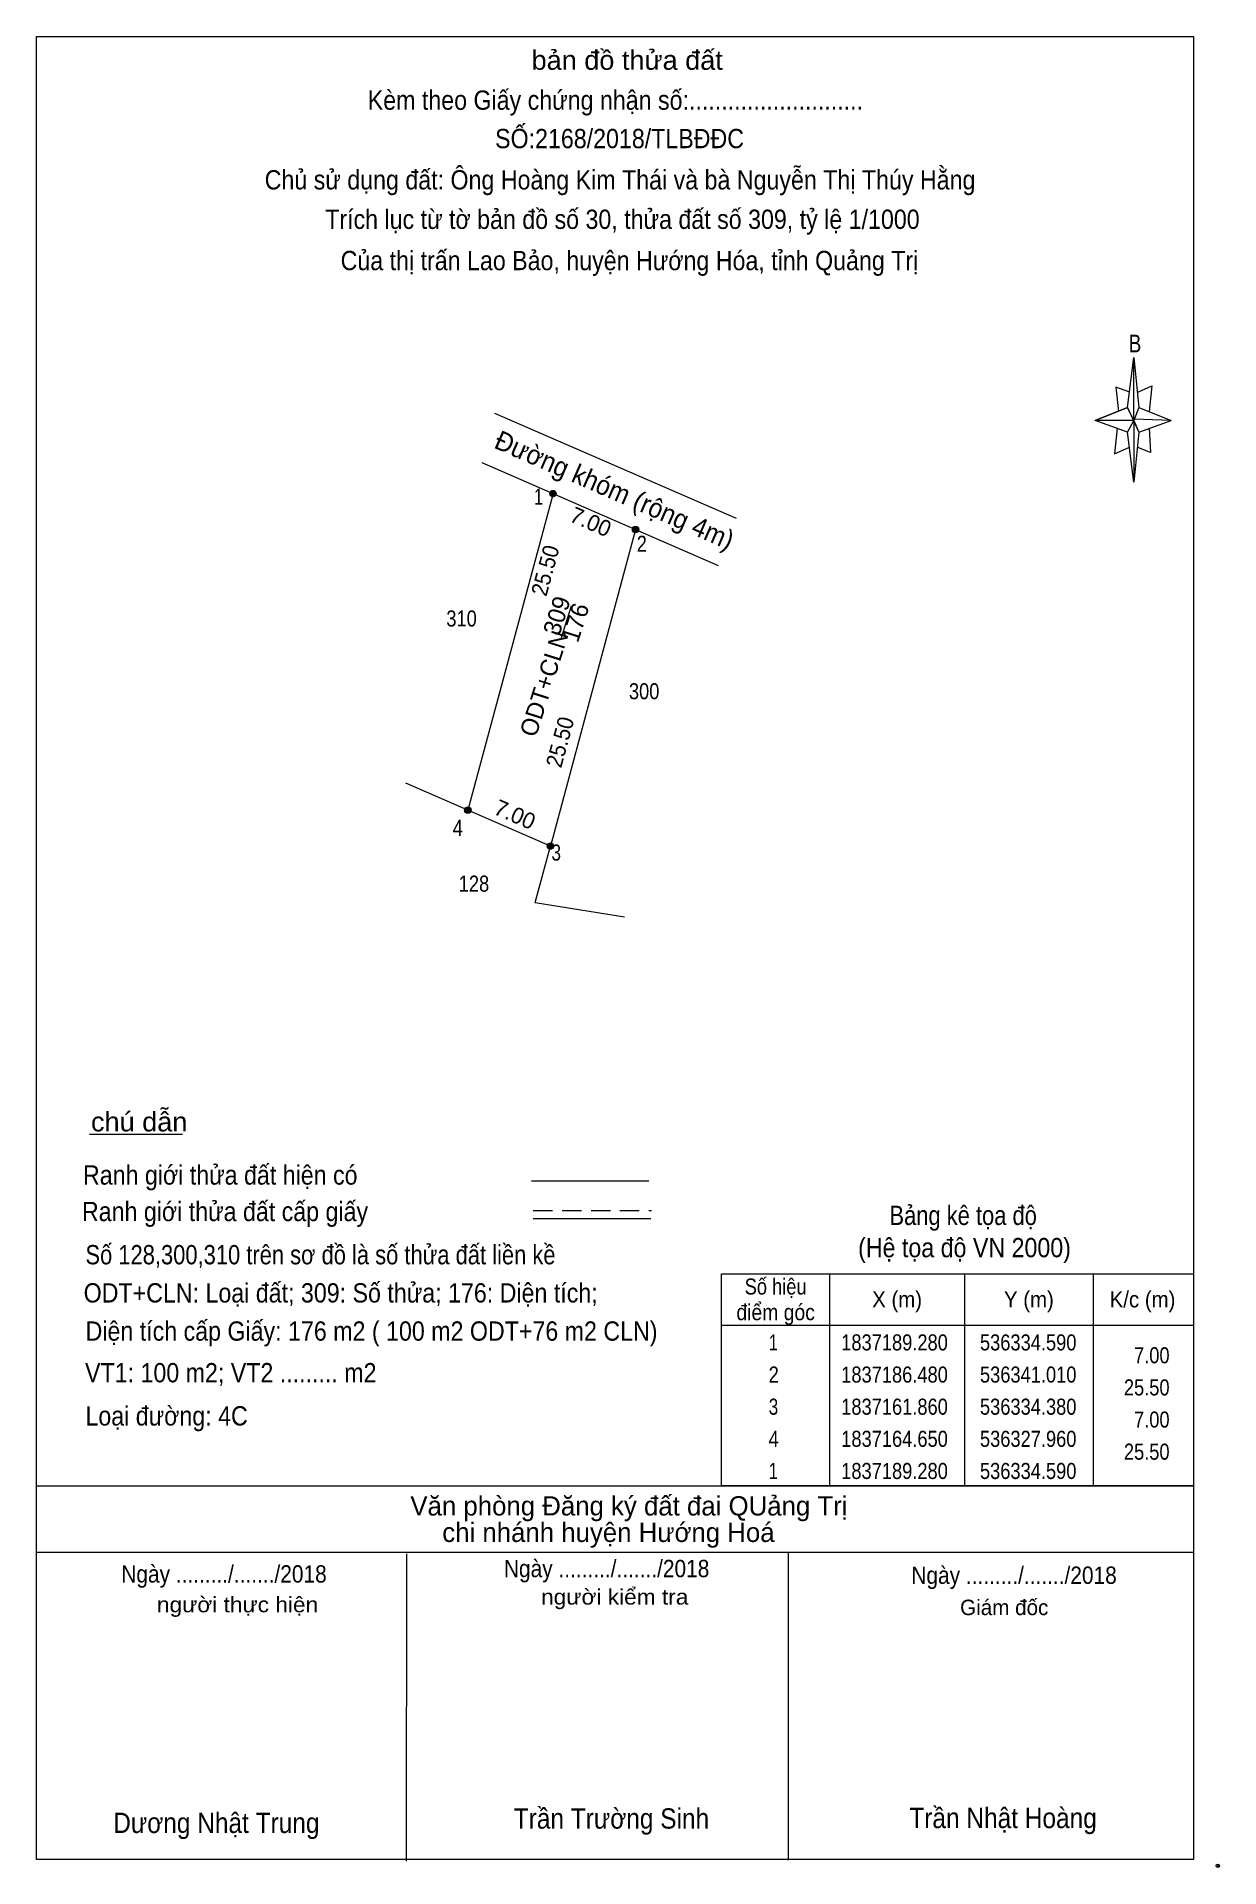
# Model space of a CAD drawing. Header units: metres. Extents: x 536294 to 536386, y 1837082 to 1837225.
import ezdxf
from ezdxf.enums import TextEntityAlignment as Align

# ---------------------------------------------------------------- set-up
doc = ezdxf.new("R2010")
doc.units = ezdxf.units.M
doc.header["$LTSCALE"] = 0.5
doc.header["$PDMODE"] = 32
doc.header["$PDSIZE"] = 0.25
doc.linetypes.add('MEDIUM_DASHED', pattern=[4.5, 3, -1.5])
for name, color, linetype, lineweight in [('17', 7, 'Continuous', 13), ('5', 7, 'Continuous', 13), ('6', 7, 'Continuous', 13), ('63', 7, 'Continuous', 13)]:
    doc.layers.add(name, color=color, linetype=linetype, lineweight=lineweight)

msp = doc.modelspace()

# ---------------------------------------------------------------- hatches: boundary and pattern name
at = {"layer": '17'}
for points in [[(536334.84, 1837189.28, 1), (536334.34, 1837189.28, 1)], [(536341.26, 1837186.48, 1), (536340.76, 1837186.48, 1)], [(536328.21, 1837164.65, 1), (536327.71, 1837164.65, 1)], [(536334.63, 1837161.86, 1), (536334.13, 1837161.86, 1)]]:
    msp.add_hatch(color=256, dxfattribs=at).paths.add_polyline_path(points)

# ---------------------------------------------------------------- linework, layer by layer
for p, q in [((536330.03, 1837195.54), (536348.83, 1837187.38)), ((536329.04, 1837191.7), (536341.01, 1837186.48)), ((536334.59, 1837189.28), (536327.96, 1837164.65)), ((536341.01, 1837186.48), (536334.38, 1837161.86)), ((536341.01, 1837186.48), (536347.43, 1837183.69)), ((536335.24, 1837178.09), (536336.02, 1837180.56)), ((536334.38, 1837161.86), (536323.13, 1837166.75)), ((536333.2, 1837157.48), (536334.38, 1837161.86)), ((536333.2, 1837157.48), (536340.16, 1837156.36)), ((536298.52, 1837139.45), (536305.76, 1837139.45))]:
    msp.add_line(p, q, dxfattribs=at)
for points in [[(536323.19, 1837082.9), (536323.19, 1837083.03), (536323.21, 1837106.81)], [(536352.9, 1837082.97), (536352.9, 1837083.03), (536352.92, 1837106.88)]]:
    msp.add_lwpolyline(points, dxfattribs=at)
for centre in [(536334.59, 1837189.28), (536341.01, 1837186.48), (536327.96, 1837164.65), (536334.38, 1837161.86)]:
    msp.add_circle(centre, 0.25, dxfattribs=at)
at = {"layer": '5'}
for p, q in [((536294.41, 1837083.03), (536294.41, 1837224.83)), ((536379.28, 1837195.97), (536379.78, 1837199.87)), ((536380.18, 1837195.97), (536382.68, 1837194.97)), ((536379.28, 1837194.07), (536376.78, 1837194.97)), ((536380.98, 1837194.37), (536381.08, 1837192.47)), ((536380.18, 1837194.07), (536379.78, 1837190.17)), ((536381.08, 1837192.47), (536380.08, 1837192.87))]:
    msp.add_line(p, q, dxfattribs=at)
for points in [[(536294.41, 1837224.83), (536384.41, 1837224.83), (536384.41, 1837083.03)], [(536379.48, 1837197.17), (536378.38, 1837197.57), (536378.58, 1837195.67)], [(536380.08, 1837197.17), (536381.18, 1837197.67), (536380.98, 1837195.67)], [(536379.78, 1837194.97), (536379.28, 1837195.97), (536376.78, 1837194.97)], [(536378.48, 1837194.37), (536378.28, 1837192.37), (536379.38, 1837192.87)], [(536379.78, 1837194.97), (536380.18, 1837194.07), (536382.68, 1837194.97)]]:
    msp.add_lwpolyline(points, dxfattribs=at)
for points in [[(536379.78, 1837199.87), (536380.18, 1837195.97), (536379.78, 1837194.97)], [(536379.78, 1837194.97), (536376.78, 1837194.97), (536379.28, 1837195.97), (536380.18, 1837194.07), (536382.68, 1837194.97), (536379.78, 1837195.07)], [(536379.78, 1837194.97), (536379.78, 1837190.17), (536379.28, 1837194.07)]]:
    msp.add_lwpolyline(points, close=True, dxfattribs=at)
at = {"layer": '6'}
for p, q in [((536332.91, 1837135.82), (536342.05, 1837135.82)), ((536333.05, 1837132.89), (536342.19, 1837132.89)), ((536294.41, 1837112.09), (536384.41, 1837112.09)), ((536294.41, 1837106.93), (536384.41, 1837106.93)), ((536384.41, 1837083.03), (536294.41, 1837083.03))]:
    msp.add_line(p, q, dxfattribs=at)
at = {"layer": '6', "linetype": 'MEDIUM_DASHED'}
msp.add_line((536333.05, 1837133.51), (536342.25, 1837133.51), dxfattribs=at)
at = {"layer": '6'}
msp.add_point((536386.31, 1837082.53), dxfattribs=at)
at = {"layer": '63'}
for p, q in [((536356.11, 1837128.59), (536356.11, 1837112.09)), ((536366.61, 1837128.59), (536366.61, 1837112.09)), ((536376.61, 1837128.59), (536376.61, 1837112.09)), ((536347.71, 1837124.59), (536384.41, 1837124.59))]:
    msp.add_line(p, q, dxfattribs=at)
msp.add_lwpolyline([(536347.71, 1837128.59), (536384.41, 1837128.59), (536384.41, 1837112.09), (536347.71, 1837112.09)], close=True, dxfattribs=at)

# ---------------------------------------------------------------- texts
at = {"layer": '17', "width": 0.95}
msp.add_text('Đường khóm (rộng 4m)', height=1.5, rotation=336.436, dxfattribs=at).set_placement((536339.0752, 1837188.871), align=Align.CENTER)
at = {"layer": '17'}
for s, p in [('309', (536335.5248, 1837179.5805)), ('176', (536336.978, 1837179.0505)), ('ODT+CLN', (536334.5367, 1837174.2955))]:
    msp.add_text(s, height=1.35, rotation=72.362, dxfattribs=at).set_placement(p, align=Align.CENTER)
at = {"layer": '5'}
for s, height, width, p in [('bản đồ thửa đất', 1.5, 1.05, (536340.36, 1837222.25)), ('Kèm theo Giấy chứng nhận số:...........................', 1.5, 0.9, (536339.44, 1837219.14)), ('SỐ:2168/2018/TLBĐĐC', 1.5, 0.9, (536339.765, 1837216.15)), ('Chủ sử dụng đất: Ông Hoàng Kim Thái và bà Nguyễn Thị Thúy Hằng', 1.5, 0.9, (536339.805, 1837212.94)), ('Trích lục từ tờ bản đồ số 30, thửa đất số 309, tỷ lệ 1/1000 ', 1.5, 0.9, (536340.24, 1837209.87)), ('Của thị trấn Lao Bảo, huyện Hướng Hóa, tỉnh Quảng Trị', 1.5, 0.9, (536340.535, 1837206.66)), ('B', 1.378, 0.8, (536379.87, 1837200.27))]:
    msp.add_text(s, height=height, dxfattribs=dict(at, width=width)).set_placement(p, align=Align.CENTER)
at = {"layer": '6'}
for s, height, width, p in [('chú dẫn', 1.5, 1.05, (536302.39, 1837139.66)), ('Ranh giới thửa đất hiện có ', 1.5, 0.9, (536308.95, 1837135.52)), ('Ranh giới thửa đất cấp giấy', 1.5, 0.9, (536309.07, 1837132.68)), ('Bảng kê tọa độ', 1.5, 0.85, (536366.5, 1837132.38)), ('(Hệ tọa độ VN 2000)', 1.5, 0.9, (536366.605, 1837129.87)), ('Ngày ........./......./2018', 1.35, 0.9, (536308.99, 1837104.56)), ('Ngày ........./......./2018', 1.35, 0.9, (536338.76, 1837104.98)), ('Ngày ........./......./2018', 1.35, 0.9, (536370.46, 1837104.46)), ('người thực hiện', 1.2, 1.1, (536310.045, 1837102.25)), ('người kiểm tra', 1.2, 1.1, (536339.39, 1837102.85)), ('Dương Nhật Trung', 1.58, 0.9, (536308.395, 1837085.08)), ('Trần Trường Sinh', 1.58, 0.9, (536339.135, 1837085.42)), ('Trần Nhật Hoàng', 1.58, 0.9, (536369.605, 1837085.46))]:
    msp.add_text(s, height=height, dxfattribs=dict(at, width=width)).set_placement(p, align=Align.CENTER)
for s, width, p in [('Số 128,300,310 trên sơ đồ là số thửa đất liền kề', 0.85, (536298.21, 1837129.32)), ('ODT+CLN: Loại đất; 309: Số thửa; 176: Diện tích;', 0.9, (536298.07, 1837126.35)), ('Diện tích cấp Giấy: 176 m2 ( 100 m2 ODT+76 m2 CLN)', 0.9, (536298.22, 1837123.38)), ('VT1: 100 m2; VT2 ......... m2', 0.9, (536298.18, 1837120.14)), ('Loại đường: 4C', 0.9, (536298.21, 1837116.78))]:
    msp.add_text(s, height=1.5, dxfattribs=dict(at, width=width)).set_placement(p)
for s, height, p in [(' Văn phòng Đăng ký đất đai QUảng Trị', 1.5, (536340.215, 1837109.78)), ('chi nhánh huyện Hướng Hoá', 1.5, (536338.9, 1837107.72)), ('Giám đốc', 1.2, (536369.695, 1837102.03))]:
    msp.add_text(s, height=height, dxfattribs=at).set_placement(p, align=Align.CENTER)
at = {"layer": '63'}
for s, width, p in [(' 1', 0.75, (536333.81, 1837188.42)), (' 2', 0.85, (536341.89, 1837184.75)), (' 4', 0.85, (536327.57, 1837162.65)), (' 3', 0.8, (536335.21, 1837160.73)), ('7.00', 0.85, (536382.56, 1837121.62)), ('25.50', 0.85, (536382.56, 1837119.12)), ('7.00', 0.85, (536382.56, 1837116.62)), ('25.50', 0.85, (536382.56, 1837114.12))]:
    msp.add_text(s, height=1.25, dxfattribs=dict(at, width=width)).set_placement(p, align=Align.RIGHT)
for rotation, p in [(336.436, (536337.2751, 1837186.5105)), (336.511, (536331.3759, 1837163.7425))]:
    msp.add_text('7.00', height=1.25, rotation=rotation, dxfattribs=at).set_placement(p, align=Align.CENTER)
at = {"layer": '63', "width": 0.95}
for rotation, p in [(74.934, (536334.5862, 1837183.1375)), (74.928, (536335.7364, 1837169.7875))]:
    msp.add_text('25.50', height=1.25, rotation=rotation, dxfattribs=at).set_placement(p, align=Align.CENTER)
at = {"layer": '63'}
for s, width, p in [(' 310', 0.85, (536327.275, 1837178.94)), ('300', 0.85, (536341.68, 1837173.28)), (' 128', 0.85, (536328.24, 1837158.31)), ('Số hiệu', 0.85, (536351.91, 1837126.97)), ('X (m)', 0.95, (536361.36, 1837125.97)), ('Y (m)', 0.95, (536371.615, 1837125.97)), ('K/c (m)', 0.95, (536380.455, 1837125.97)), ('điểm góc', 0.9, (536351.91, 1837124.97)), (' 1', 0.75, (536351.56, 1837122.62)), ('1837189.280', 0.85, (536361.16, 1837122.62)), ('536334.590', 0.85, (536371.56, 1837122.62)), (' 2', 0.85, (536351.565, 1837120.12)), ('1837186.480', 0.85, (536361.16, 1837120.12)), ('536341.010', 0.85, (536371.56, 1837120.12)), (' 3', 0.8, (536351.555, 1837117.62)), ('1837161.860', 0.85, (536361.16, 1837117.62)), ('536334.380', 0.85, (536371.56, 1837117.62)), (' 4', 0.85, (536351.56, 1837115.12)), ('1837164.650', 0.85, (536361.16, 1837115.12)), ('536327.960', 0.85, (536371.56, 1837115.12)), (' 1', 0.75, (536351.56, 1837112.62)), ('1837189.280', 0.85, (536361.16, 1837112.62)), ('536334.590', 0.85, (536371.56, 1837112.62))]:
    msp.add_text(s, height=1.25, dxfattribs=dict(at, width=width)).set_placement(p, align=Align.CENTER)

doc.saveas('drawing.dxf')
